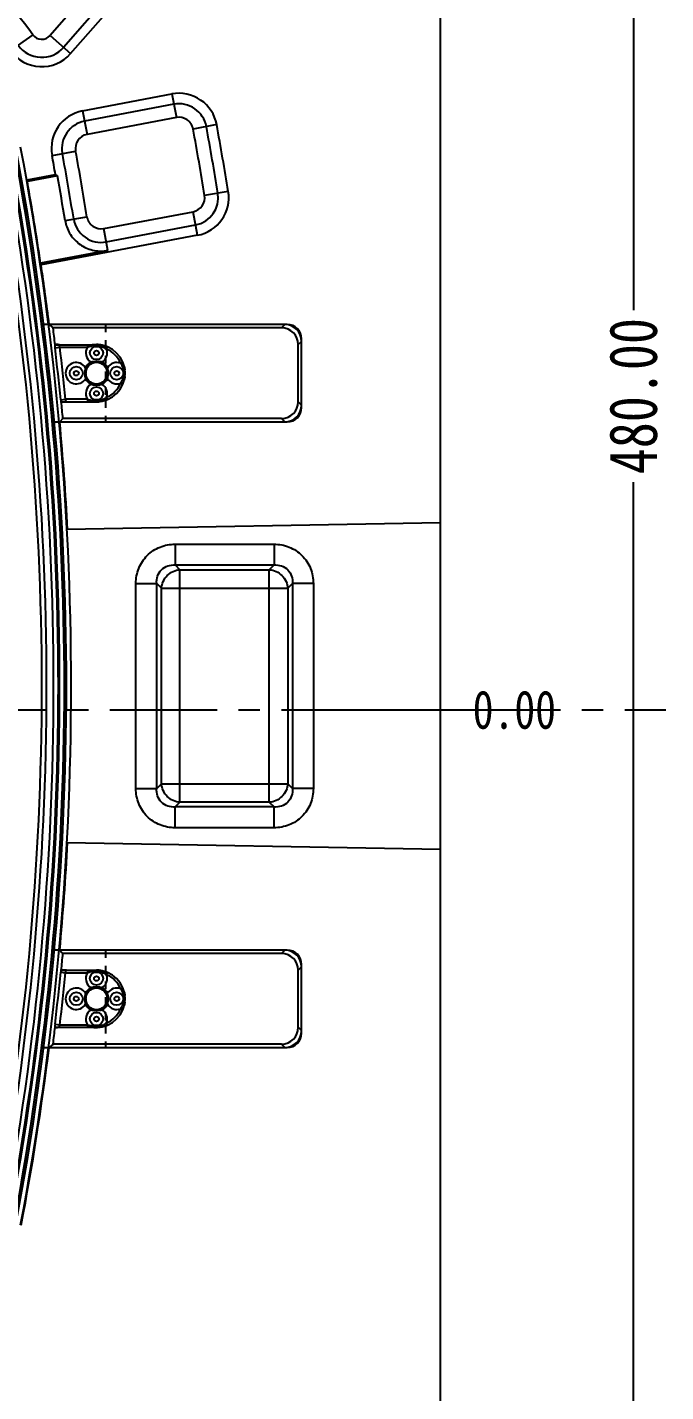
# Model space of a CAD drawing. Header units: millimetres. Extents: x 1147 to 12155, y -6137 to -4403.
# Drawn here: x 4297.4 to 4430.8, y -5406.2 to -5121.1 of the extents above; entities that cross this region are included whole.
import ezdxf

# ---------------------------------------------------------------- set-up
doc = ezdxf.new("R2010")
doc.units = ezdxf.units.MM
doc.header["$LTSCALE"] = 16.335
doc.header["$PDMODE"] = 3
doc.header["$PDSIZE"] = 0.3125
doc.linetypes.add('CENTER', pattern=[0.6, 0.375, -0.075, 0.075, -0.075])
doc.linetypes.add('HIDDEN', pattern=[0.2, 0.1, -0.1])
doc.layers.get('0').update_dxf_attribs({"linetype": 'CONTINUOUS'})
doc.layers.get('Defpoints').update_dxf_attribs({"linetype": 'CONTINUOUS'})
doc.layers.add('DEFAULT_2', color=8, linetype='HIDDEN')
doc.styles.get("Standard").update_dxf_attribs({"font": 'txt', "width": 0.8})
doc.dimstyles.get("Standard").update_dxf_attribs({"dimtxt": 0.15625, "dimasz": 0.1875, "dimexe": 0.125, "dimexo": 0.0625, "dimtad": 0, "dimtih": 1, "dimtoh": 1, "dimdsep": 46, "dimtxsty": 'Standard', "dimcen": 0.09, "dimadec": 0, "dimazin": 0, "dimtp": 0.01, "dimtm": 0.01, "dimtfac": 1, "dimtofl": 0, "dimtmove": 0, "dimatfit": 3, "dimfxl": 0, "dimtolj": 1, "dimarcsym": 0})
doc.dimstyles.new('STANDARD$0', dxfattribs={"dimscale": 2, "dimtxt": 3, "dimasz": 3, "dimexe": 1.25, "dimexo": 0.625, "dimgap": 0.5, "dimtad": 0, "dimdsep": 46, "dimlunit": 6, "dimtxsty": 'Standard', "dimblk": 'CLOSEDBLANK', "dimcen": 0, "dimclrt": 2, "dimazin": 2, "dimtfac": 2, "dimtmove": 1, "dimatfit": 3, "dimfxl": 0, "dimtolj": 1, "dimtzin": 0, "dimarcsym": 0})

# ---------------------------------------------------------------- blocks, each defined once
blk = doc.blocks.new('*D701')
at = {"color": 4, "lineweight": -2}
for p, q in [((4312.79, -5023.77), (4424.2, -5023.77)), ((4424.07, -5033.77), (4424.07, -5180.21)), ((4424.07, -5493.77), (4424.07, -5216.21)), ((4299.45, -5503.77), (4424.2, -5503.77))]:
    blk.add_line(p, q, dxfattribs=at)
at = {"color": 4}
for points in [[(4422.41, -5033.77), (4425.74, -5033.77), (4424.07, -5023.77)], [(4422.41, -5493.77), (4425.74, -5493.77), (4424.07, -5503.77)]]:
    blk.add_solid(points, dxfattribs=at)
at = {"layer": 'Defpoints', "color": 0}
for p in [(4312.73, -5023.77), (4299.39, -5503.77), (4424.07, -5503.77)]:
    blk.add_point(p, dxfattribs=at)
at = {"color": 6, "insert": (4424.07, -5198.21), "char_height": 10, "attachment_point": 5, "rotation": 90}
blk.add_mtext('\\A1;480.00', dxfattribs=at)
blk = doc.blocks.new('*D703')
at = {"color": 4, "lineweight": -2}
blk.add_line((4370.5, -5263.77), (4391.19, -5263.77), dxfattribs=at)
at = {"layer": 'Defpoints', "color": 0}
for p in [(4103.73, -5263.77), (4370.44, -5263.77), (4391.19, -5263.77)]:
    blk.add_point(p, dxfattribs=at)
at = {"color": 6, "insert": (4399.19, -5263.77), "char_height": 8, "attachment_point": 5}
blk.add_mtext('\\A1;0.00', dxfattribs=at)
blk = doc.blocks.new('*D704')
at = {"color": 4, "lineweight": -2}
blk.add_line((4350.88, -5108.77), (4392.48, -5108.77), dxfattribs=at)
at = {"layer": 'Defpoints', "color": 0}
for p in [(4350.82, -5108.77), (4392.48, -5108.77), (4103.73, -5263.77)]:
    blk.add_point(p, dxfattribs=at)
at = {"color": 6, "insert": (4406.34, -5108.77), "char_height": 8, "attachment_point": 5}
blk.add_mtext('\\A1;155.00', dxfattribs=at)
blk = doc.blocks.new('*D705')
at = {"color": 4, "lineweight": -2}
blk.add_line((4348.79, -5058.77), (4392.48, -5058.77), dxfattribs=at)
at = {"layer": 'Defpoints', "color": 0}
for p in [(4348.73, -5058.77), (4392.48, -5058.77), (4103.73, -5263.77)]:
    blk.add_point(p, dxfattribs=at)
at = {"color": 6, "insert": (4406.88, -5058.77), "char_height": 8, "attachment_point": 5}
blk.add_mtext('\\A1;205.00', dxfattribs=at)
blk = doc.blocks.new('*D706')
at = {"color": 4, "lineweight": -2}
blk.add_line((4382.93, -5433.77), (4392.48, -5433.77), dxfattribs=at)
at = {"layer": 'Defpoints', "color": 0}
for p in [(4103.73, -5263.77), (4382.87, -5433.77), (4392.48, -5433.77)]:
    blk.add_point(p, dxfattribs=at)
at = {"color": 6, "insert": (4405.81, -5433.77), "char_height": 8, "attachment_point": 5}
blk.add_mtext('\\A1;170.00', dxfattribs=at)
blk = doc.blocks.new('*D707')
at = {"color": 4, "lineweight": -2}
blk.add_line((4359.79, -5468.77), (4392.48, -5468.77), dxfattribs=at)
at = {"layer": 'Defpoints', "color": 0}
for p in [(4103.73, -5263.77), (4359.73, -5468.77), (4392.48, -5468.77)]:
    blk.add_point(p, dxfattribs=at)
at = {"color": 6, "insert": (4406.88, -5468.77), "char_height": 8, "attachment_point": 5}
blk.add_mtext('\\A1;205.00', dxfattribs=at)
blk = doc.blocks.new('*D709')
at = {"color": 4, "lineweight": -2}
blk.add_line((4348.73, -5479.83), (4348.73, -5513.1), dxfattribs=at)
at = {"layer": 'Defpoints', "color": 0}
for p in [(4103.73, -5263.77), (4348.73, -5479.77), (4348.73, -5513.1)]:
    blk.add_point(p, dxfattribs=at)
at = {"color": 6, "insert": (4348.73, -5528.03), "char_height": 8, "attachment_point": 5, "rotation": 90}
blk.add_mtext('\\A1;245.00', dxfattribs=at)
blk = doc.blocks.new('*D713')
at = {"color": 4, "lineweight": -2}
blk.add_line((4348.73, -5054.5), (4348.73, -5013.34), dxfattribs=at)
at = {"layer": 'Defpoints', "color": 0}
for p in [(4348.73, -5013.34), (4348.73, -5054.56), (4103.73, -5263.77)]:
    blk.add_point(p, dxfattribs=at)
at = {"color": 6, "insert": (4348.73, -4998.41), "char_height": 8, "attachment_point": 5, "rotation": 90}
blk.add_mtext('\\A1;245.00', dxfattribs=at)

msp = doc.modelspace()

# ---------------------------------------------------------------- linework, layer by layer
at = {"color": 7, "linetype": 'Continuous'}
for p, q in [((4383.729, -5432.772), (4383.729, -5094.772)), ((4311.57, -5112.097), (4302.157, -5122.874)), ((4314.401, -5114.57), (4304.988, -5125.347)), ((4306.46, -5126.632), (4315.873, -5115.855)), ((4298.573, -5122.698), (4293.923, -5126.017)), ((4302.157, -5122.874), (4306.46, -5126.632)), ((4308.955, -5138.609), (4327.623, -5135.072)), ((4328.031, -5137.227), (4309.363, -5140.764)), ((4327.623, -5135.072), (4328.556, -5139.997)), ((4308.955, -5138.609), (4309.888, -5143.533)), ((4328.556, -5139.997), (4309.888, -5143.533)), ((4336.979, -5141.48), (4332.05, -5142.39)), ((4302.577, -5147.92), (4307.506, -5147.011)), ((4297.401, -5153.011), (4303.296, -5151.894)), ((4303.717, -5152.185), (4297.413, -5153.379)), ((4303.717, -5152.185), (4303.296, -5151.894)), ((4339.4, -5155.449), (4334.452, -5156.251)), ((4313.384, -5163.202), (4332.059, -5159.664)), ((4332.992, -5164.589), (4332.059, -5159.664)), ((4305.289, -5161.481), (4309.878, -5160.742)), ((4313.909, -5165.971), (4332.583, -5162.434)), ((4332.992, -5164.589), (4300.283, -5170.785)), ((4314.249, -5167.769), (4313.384, -5163.202)), ((4314.249, -5167.769), (4300.179, -5170.434)), ((4351.729, -5183.241), (4300.411, -5183.241)), ((4301.982, -5183.241), (4302.522, -5183.718)), ((4302.522, -5183.718), (4302.792, -5183.957)), ((4350.54, -5183.957), (4302.792, -5183.957)), ((4350.54, -5183.957), (4351.256, -5183.241)), ((4303.213, -5188.081), (4304.21, -5187.963)), ((4303.218, -5187.461), (4311.867, -5187.461)), ((4304.21, -5187.963), (4309.995, -5187.963)), ((4313.954, -5188.379), (4314.146, -5187.915)), ((4354.035, -5187.452), (4354.729, -5186.758)), ((4354.035, -5199.376), (4354.035, -5187.452)), ((4354.729, -5200.587), (4354.729, -5186.241)), ((4310.721, -5191.114), (4310.854, -5191.382)), ((4313.014, -5191.114), (4312.88, -5191.382)), ((4316.903, -5191.328), (4317.367, -5191.136)), ((4309.567, -5192.267), (4309.835, -5192.401)), ((4314.168, -5192.267), (4313.899, -5192.401)), ((4309.567, -5194.561), (4309.835, -5194.427)), ((4310.721, -5195.714), (4310.854, -5195.446)), ((4313.014, -5195.714), (4312.88, -5195.446)), ((4314.168, -5194.561), (4313.899, -5194.427)), ((4316.903, -5195.5), (4317.367, -5195.692)), ((4304.392, -5198.964), (4305.391, -5198.865)), ((4304.51, -5199.367), (4311.867, -5199.367)), ((4309.995, -5198.865), (4305.391, -5198.865)), ((4309.995, -5198.865), (4309.995, -5199.367)), ((4313.729, -5198.913), (4313.729, -5199.04)), ((4314.146, -5198.913), (4313.954, -5198.449)), ((4354.729, -5200.07), (4354.035, -5199.376)), ((4304.845, -5202.871), (4304.192, -5203.587)), ((4350.54, -5202.871), (4304.845, -5202.871)), ((4351.256, -5203.587), (4350.54, -5202.871)), ((4302.627, -5203.587), (4351.729, -5203.587)), ((4383.729, -5224.699), (4305.691, -5226.061)), ((4328.31, -5229.142), (4348.971, -5229.142)), ((4328.31, -5229.142), (4328.31, -5233.489)), ((4348.972, -5229.142), (4348.972, -5233.489)), ((4328.31, -5233.489), (4348.972, -5233.489)), ((4328.31, -5233.489), (4329.301, -5234.48)), ((4347.98, -5234.48), (4348.972, -5233.489)), ((4329.301, -5234.48), (4347.98, -5234.48)), ((4329.301, -5283.063), (4329.301, -5234.48)), ((4347.98, -5283.063), (4347.98, -5234.48)), ((4320.1, -5237.353), (4324.446, -5237.353)), ((4320.1, -5280.19), (4320.1, -5237.353)), ((4324.446, -5280.19), (4324.446, -5237.353)), ((4324.446, -5237.353), (4325.438, -5238.344)), ((4325.438, -5238.344), (4351.844, -5238.344)), ((4325.438, -5279.199), (4325.438, -5238.344)), ((4351.844, -5238.344), (4352.835, -5237.353)), ((4351.844, -5238.344), (4351.844, -5279.199)), ((4357.182, -5237.353), (4352.835, -5237.353)), ((4352.835, -5237.353), (4352.835, -5280.19)), ((4357.182, -5237.353), (4357.182, -5280.19)), ((4325.438, -5279.199), (4324.446, -5280.19)), ((4325.438, -5279.199), (4351.844, -5279.199)), ((4351.844, -5279.199), (4352.835, -5280.19)), ((4320.1, -5280.19), (4324.446, -5280.19)), ((4357.182, -5280.19), (4352.835, -5280.19)), ((4329.301, -5283.063), (4328.31, -5284.054)), ((4348.972, -5284.054), (4328.31, -5284.054)), ((4328.31, -5288.401), (4328.31, -5284.054)), ((4347.98, -5283.063), (4329.301, -5283.063)), ((4347.98, -5283.063), (4348.972, -5284.054)), ((4348.972, -5288.401), (4348.972, -5284.054)), ((4348.971, -5288.401), (4328.31, -5288.401)), ((4305.691, -5291.482), (4383.729, -5292.844)), ((4351.729, -5313.956), (4302.627, -5313.956)), ((4304.192, -5313.956), (4304.627, -5314.433)), ((4350.54, -5314.672), (4351.256, -5313.956)), ((4304.627, -5314.433), (4304.845, -5314.672)), ((4350.54, -5314.672), (4304.845, -5314.672)), ((4354.729, -5331.302), (4354.729, -5316.956)), ((4304.392, -5318.579), (4305.391, -5318.678)), ((4304.51, -5318.176), (4311.867, -5318.176)), ((4305.391, -5318.678), (4309.995, -5318.678)), ((4313.954, -5319.094), (4314.146, -5318.63)), ((4354.035, -5318.167), (4354.729, -5317.473)), ((4354.035, -5330.091), (4354.035, -5318.167)), ((4310.721, -5321.829), (4310.854, -5322.097)), ((4313.014, -5321.829), (4312.88, -5322.097)), ((4316.903, -5322.043), (4317.367, -5321.851)), ((4309.567, -5322.982), (4309.835, -5323.116)), ((4309.567, -5325.276), (4309.835, -5325.142)), ((4314.168, -5322.982), (4313.899, -5323.116)), ((4314.168, -5325.276), (4313.899, -5325.142)), ((4310.721, -5326.429), (4310.854, -5326.161)), ((4313.014, -5326.429), (4312.88, -5326.161)), ((4316.903, -5326.215), (4317.367, -5326.407)), ((4303.213, -5329.462), (4304.21, -5329.58)), ((4303.218, -5330.082), (4311.867, -5330.082)), ((4304.21, -5329.58), (4309.995, -5329.58)), ((4309.995, -5329.58), (4309.995, -5330.082)), ((4313.729, -5329.628), (4313.729, -5329.755)), ((4314.146, -5329.628), (4313.954, -5329.164)), ((4354.729, -5330.785), (4354.035, -5330.091)), ((4302.792, -5333.586), (4301.982, -5334.302)), ((4350.54, -5333.586), (4302.792, -5333.586)), ((4351.256, -5334.302), (4350.54, -5333.586)), ((4300.411, -5334.302), (4351.729, -5334.302))]:
    msp.add_line(p, q, dxfattribs=at)
at = {"color": 1, "linetype": 'CENTER', "ltscale": 3.659596}
msp.add_line((3776.634, -5263.772), (4430.824, -5263.772), dxfattribs=at)
at = {"color": 7, "linetype": 'Continuous'}
for centre, radius in [((4311.867, -5189.191), 1.368), ((4311.867, -5189.191), 0.497), ((4311.867, -5193.414), 2.276), ((4307.644, -5193.414), 1.368), ((4307.644, -5193.414), 0.497), ((4316.09, -5193.414), 1.368), ((4316.09, -5193.414), 0.497), ((4311.867, -5197.637), 1.368), ((4311.867, -5197.637), 0.497), ((4311.867, -5319.906), 1.368), ((4311.867, -5319.906), 0.497), ((4311.867, -5324.129), 2.276), ((4307.644, -5324.129), 1.368), ((4307.644, -5324.129), 0.497), ((4316.09, -5324.129), 1.368), ((4316.09, -5324.129), 0.497), ((4311.867, -5328.352), 1.368), ((4311.867, -5328.352), 0.497)]:
    msp.add_circle(centre, radius, dxfattribs=at)
for centre, radius, start, end in [((4254.769, -5153.963), 53.817, 35.51724, 60.22143), ((4300.434, -5121.369), 2.287, 215.51724, 318.86355), ((4300.434, -5121.369), 6.046, 215.51724, 318.86355), ((4300.434, -5121.369), 8, 215.51724, 318.86355), ((4329.112, -5142.932), 8, 10.45795, 100.72729), ((4329.112, -5142.932), 5.807, 10.45795, 100.72729), ((4310.444, -5146.469), 8, 100.72729, 190.44968), ((4329.112, -5142.932), 2.988, 10.45795, 100.72729), ((4310.444, -5146.469), 5.807, 100.72729, 190.44968), ((3701.529, -5258.772), 641.172, 9.200859, 10.45795), ((3701.529, -5258.772), 643.991, 9.200859, 10.45795), ((3701.529, -5258.772), 646.185, 9.200859, 10.45795), ((4310.444, -5146.469), 2.988, 100.72729, 190.44968), ((3701.529, -5258.772), 598.919, 349.272711, 10.727289), ((3701.529, -5258.772), 599.906, 349.272711, 10.727289), ((3701.529, -5258.772), 601.382, 349.272711, 10.727289), ((3701.529, -5258.772), 602.369, 349.272711, 10.727289), ((3701.529, -5258.772), 602.639, 349.272711, 10.727289), ((3701.529, -5258.772), 603.626, 349.272711, 10.727289), ((3701.529, -5258.772), 604.043, 349.272711, 10.727289), ((3701.529, -5258.772), 605.047, 349.272711, 10.727289), ((3701.529, -5258.772), 611.185, 10.071056, 10.449685), ((3701.529, -5258.772), 613.378, 9.154009, 10.449685), ((3701.529, -5258.772), 616.197, 9.154009, 10.449685), ((3701.529, -5258.772), 605.132, 8.394028, 10.030028), ((3701.529, -5258.772), 611.549, 9.154009, 10.037344), ((4331.502, -5156.728), 2.988, 280.72729, 9.20086), ((4331.502, -5156.728), 5.807, 280.72729, 9.20086), ((4331.502, -5156.728), 8, 280.72729, 9.20086), ((4312.828, -5160.266), 5.807, 189.15401, 280.72729), ((4312.828, -5160.266), 2.988, 189.15401, 280.72729), ((4312.923, -5160.492), 7.424, 274.47658, 275.02518), ((3701.529, -5258.772), 605.185, 7.169529, 8.359743), ((3701.529, -5258.772), 605.9, 6.758966, 7.092828), ((4351.229, -5186.741), 3.5, 359.71907, 89.56204), ((4351.729, -5186.241), 3, 0, 90), ((4331.79, -5184.73), 28.773, 185.30909, 185.97089), ((4340.683, -5183.729), 37.722, 186.07893, 186.62525), ((3701.529, -5258.772), 605.822, 5.665568, 6.700861), ((3701.529, -5258.772), 606.827, 5.665569, 6.700867), ((4311.867, -5189.191), 2.239, 146.75294, 239.18722), ((4309.786, -5111.63), 75.832, 270.15809, 270.67199), ((4308.881, -5182.385), 5.689, 281.29729, 282.46748), ((4311.867, -5193.414), 5.953, 270, 90), ((4311.867, -5189.191), 2.239, 300.81278, 21.27583), ((4310.493, -5193.472), 6.158, 55.80502, 56.44837), ((4311.867, -5193.414), 5.451, 22.50432, 67.49567), ((4307.644, -5193.414), 2.239, 30.81278, 329.18722), ((4311.867, -5193.414), 2.57, 116.49769, 153.50231), ((4311.88, -5200.506), 9.524, 88.26416, 90.07492), ((4311.867, -5193.414), 2.57, 26.49769, 63.50231), ((4316.09, -5193.414), 2.239, 68.72416, 149.18722), ((4309.091, -5196.579), 9.412, 33.4841, 33.90864), ((4311.506, -5193.573), 6.347, 14.9982, 22.58012), ((4318.954, -5193.402), 9.52, 178.26159, 180.07482), ((4304.782, -5193.426), 9.518, 358.26047, 0.07381), ((4317.634, -5216.099), 22.698, 89.66367, 89.91489), ((4311.867, -5193.414), 2.57, 206.49769, 243.50231), ((4311.867, -5197.637), 2.239, 120.81278, 213.24704), ((4311.855, -5186.323), 9.524, 268.26416, 270.07492), ((4311.867, -5193.414), 2.57, 296.49769, 333.50231), ((4311.867, -5197.637), 2.239, 338.72417, 59.18722), ((4311.867, -5193.414), 5.451, 292.50433, 337.49567), ((4316.09, -5193.414), 2.239, 210.81278, 291.27583), ((4311.446, -5191.829), 6.577, 326.06627, 329.31307), ((4311.902, -5192.103), 6.045, 329.34385, 331.16348), ((4311.62, -5193.298), 6.225, 337.37944, 342.77675), ((4311.299, -5193.193), 6.563, 342.73364, 345.12222), ((4333.608, -5196.069), 29.36, 185.65909, 186.46742), ((3701.529, -5258.772), 605.9, 5.293616, 5.626552), ((4309.817, -5271.1), 71.734, 89.32312, 89.85783), ((4351.229, -5200.087), 3.5, 270, 0), ((4351.729, -5200.587), 3, 270, 0), ((3701.529, -5258.772), 605.185, 3.098605, 5.231862), ((3701.529, -5258.772), 605.185, 354.768138, 356.901395), ((4351.229, -5317.456), 3.5, 359.71907, 89.56204), ((4351.729, -5316.956), 3, 0, 90), ((3701.529, -5258.772), 605.9, 354.373448, 354.706384), ((3701.529, -5258.772), 605.822, 353.299133, 354.334431), ((3701.529, -5258.772), 606.827, 353.299133, 354.334431), ((4333.53, -5321.466), 29.281, 173.53179, 174.3423), ((4311.867, -5319.906), 2.239, 146.75294, 239.18722), ((4309.786, -5242.345), 75.832, 270.15809, 270.67199), ((4308.881, -5313.1), 5.689, 281.29729, 282.46748), ((4311.867, -5324.129), 5.953, 270, 90), ((4311.867, -5319.906), 2.239, 300.81278, 21.27583), ((4310.493, -5324.187), 6.158, 55.80502, 56.44836), ((4311.867, -5324.129), 5.451, 22.50432, 67.49567), ((4307.644, -5324.129), 2.239, 30.81278, 329.18722), ((4311.867, -5324.129), 2.57, 116.49769, 153.50231), ((4311.88, -5331.221), 9.524, 88.26416, 90.07492), ((4311.867, -5324.129), 2.57, 26.49769, 63.50231), ((4316.09, -5324.129), 2.239, 68.72416, 149.18722), ((4309.091, -5327.294), 9.412, 33.48411, 33.90864), ((4311.506, -5324.288), 6.347, 14.9982, 22.58012), ((4318.954, -5324.117), 9.52, 178.26159, 180.07482), ((4311.867, -5324.129), 2.57, 206.49769, 243.50231), ((4311.867, -5324.129), 2.57, 296.49769, 333.50231), ((4316.09, -5324.129), 2.239, 210.81278, 291.27583), ((4304.782, -5324.141), 9.518, 358.26047, 0.07381), ((4317.634, -5346.814), 22.698, 89.66367, 89.91489), ((4311.867, -5328.352), 2.239, 120.81278, 213.24704), ((4311.855, -5317.038), 9.524, 268.26416, 270.07492), ((4311.867, -5328.352), 2.239, 338.72417, 59.18722), ((4311.867, -5324.129), 5.451, 292.50433, 337.49567), ((4311.446, -5322.544), 6.577, 326.06627, 329.31307), ((4311.902, -5322.818), 6.045, 329.34385, 331.16348), ((4311.62, -5324.013), 6.225, 337.37944, 342.77675), ((4311.299, -5323.908), 6.563, 342.73364, 345.12222), ((3701.529, -5258.772), 605.9, 352.907172, 353.241034), ((4327.99, -5332.432), 24.954, 173.71483, 174.75529), ((4333.142, -5332.979), 30.135, 173.29779, 173.75188), ((4309.817, -5401.815), 71.734, 89.32312, 89.85783), ((4351.229, -5330.802), 3.5, 270, 0), ((4351.729, -5331.302), 3, 270, 0), ((3701.529, -5258.772), 605.185, 349.272711, 352.830471)]:
    msp.add_arc(centre, radius, start, end, dxfattribs=at)
for centre, major_axis, ratio, start_param, end_param in [((3684.938, -5171.196), (-115.222, 608.209), 0.9895793, -1.7273199, -1.7267247), ((3717.994, -5345.681), (-114.346, 603.586), 0.9895793, -1.4673179, -1.4667222), ((4350.531, -5187.461), (-2.482, -2.482), 0.9972647, 2.357564, 3.9256213), ((4350.531, -5199.367), (2.482, -2.482), 0.9972647, -0.7840286, 0.7840286), ((4350.531, -5318.176), (-2.482, -2.482), 0.9972647, 2.357564, 3.9256213), ((4350.531, -5330.082), (2.482, -2.482), 0.9972647, -0.7840286, 0.7840286)]:
    msp.add_ellipse(centre, major_axis=major_axis, ratio=ratio, start_param=start_param, end_param=end_param, dxfattribs=at)
for points, knots in [([(4305.289, -5161.481), (4305.44, -5162.418), (4306.102, -5164.251), (4308.027, -5166.437), (4310.62, -5167.758), (4312.556, -5167.967), (4313.502, -5167.893)], [0, 0, 0, 0, 0.2500027, 0.4999812, 0.7498669, 1, 1, 1, 1]), ([(4304.21, -5187.963), (4304.188, -5187.9), (4304.15, -5187.78), (4304.11, -5187.641), (4304.097, -5187.543), (4304.089, -5187.501), (4304.103, -5187.458), (4304.115, -5187.461)], [0, 0, 0, 0, 0.3870814, 0.7159294, 0.8396758, 0.9281251, 1, 1, 1, 1]), ([(4310.635, -5187.811), (4310.59, -5187.822), (4310.415, -5187.867), (4310.239, -5187.911), (4310.109, -5187.94)], [0, 0, 0, 0, 0.260413, 1, 1, 1, 1]), ([(4311.172, -5187.687), (4311.125, -5187.696), (4310.945, -5187.733), (4310.767, -5187.778), (4310.635, -5187.811)], [0, 0, 0, 0, 0.2612728, 1, 1, 1, 1]), ([(4311.868, -5187.613), (4311.808, -5187.613), (4311.574, -5187.621), (4311.342, -5187.654), (4311.172, -5187.687)], [0, 0, 0, 0, 0.2576401, 1, 1, 1, 1]), ([(4312.766, -5187.517), (4312.879, -5187.536), (4313.349, -5187.629), (4313.809, -5187.775), (4314.145, -5187.915)], [0, 0, 0, 0, 0.2396336, 1, 1, 1, 1]), ([(4317.292, -5191.986), (4317.265, -5191.932), (4317.158, -5191.727), (4317.036, -5191.529), (4316.942, -5191.386)], [0, 0, 0, 0, 0.2588521, 1, 1, 1, 1]), ([(4317.57, -5192.708), (4317.553, -5192.643), (4317.478, -5192.396), (4317.377, -5192.157), (4317.292, -5191.986)], [0, 0, 0, 0, 0.2610802, 1, 1, 1, 1]), ([(4317.451, -5194.488), (4317.483, -5194.406), (4317.605, -5194.056), (4317.669, -5193.683), (4317.668, -5193.401)], [0, 0, 0, 0, 0.237558, 1, 1, 1, 1]), ([(4317.668, -5193.401), (4317.668, -5193.341), (4317.657, -5193.108), (4317.615, -5192.876), (4317.57, -5192.708)], [0, 0, 0, 0, 0.2556206, 1, 1, 1, 1]), ([(4317.197, -5195.019), (4317.22, -5194.977), (4317.313, -5194.804), (4317.396, -5194.626), (4317.451, -5194.488)], [0, 0, 0, 0, 0.2424616, 1, 1, 1, 1]), ([(4305.622, -5199.367), (4305.606, -5199.373), (4305.56, -5199.306), (4305.515, -5199.216), (4305.45, -5199.051), (4305.411, -5198.931), (4305.391, -5198.865)], [0, 0, 0, 0, 0.0931603, 0.3128738, 0.6301119, 1, 1, 1, 1]), ([(4309.995, -5198.865), (4310.043, -5198.874), (4310.239, -5198.916), (4310.434, -5198.967), (4310.582, -5199.004)], [0, 0, 0, 0, 0.2409309, 1, 1, 1, 1]), ([(4310.582, -5199.004), (4310.628, -5199.016), (4310.823, -5199.065), (4311.019, -5199.111), (4311.169, -5199.14)], [0, 0, 0, 0, 0.2372037, 1, 1, 1, 1]), ([(4311.169, -5199.14), (4311.225, -5199.151), (4311.455, -5199.192), (4311.69, -5199.214), (4311.867, -5199.214)], [0, 0, 0, 0, 0.2420668, 1, 1, 1, 1]), ([(4311.867, -5199.215), (4311.932, -5199.215), (4312.184, -5199.205), (4312.435, -5199.156), (4312.616, -5199.105)], [0, 0, 0, 0, 0.2561836, 1, 1, 1, 1]), ([(4312.616, -5199.105), (4312.672, -5199.089), (4312.885, -5199.023), (4313.093, -5198.937), (4313.242, -5198.865)], [0, 0, 0, 0, 0.2596569, 1, 1, 1, 1]), ([(4313.242, -5198.865), (4313.306, -5198.834), (4313.551, -5198.709), (4313.785, -5198.563), (4313.954, -5198.449)], [0, 0, 0, 0, 0.2605905, 1, 1, 1, 1]), ([(4320.1, -5237.353), (4320.1, -5236.281), (4320.502, -5234.113), (4322.316, -5231.356), (4325.073, -5229.544), (4327.239, -5229.142), (4328.31, -5229.142)], [0, 0, 0, 0, 0.2502345, 0.5002108, 0.7500212, 1, 1, 1, 1]), ([(4348.971, -5229.142), (4350.043, -5229.142), (4352.209, -5229.544), (4354.966, -5231.357), (4356.779, -5234.114), (4357.182, -5236.281), (4357.182, -5237.353)], [0, 0, 0, 0, 0.2500484, 0.4999153, 0.7498144, 1, 1, 1, 1]), ([(4324.446, -5237.353), (4324.413, -5236.84), (4324.524, -5235.781), (4325.356, -5234.397), (4326.74, -5233.566), (4327.798, -5233.455), (4328.31, -5233.489)], [0, 0, 0, 0, 0.2483899, 0.5002676, 0.751893, 1, 1, 1, 1]), ([(4348.971, -5233.489), (4349.484, -5233.455), (4350.542, -5233.566), (4351.926, -5234.397), (4352.758, -5235.781), (4352.869, -5236.84), (4352.835, -5237.353)], [0, 0, 0, 0, 0.2481909, 0.4998969, 0.7516613, 1, 1, 1, 1]), ([(4325.438, -5238.344), (4325.47, -5237.856), (4325.725, -5236.876), (4326.594, -5235.637), (4327.833, -5234.768), (4328.813, -5234.513), (4329.301, -5234.48)], [0, 0, 0, 0, 0.2479915, 0.5, 0.7520085, 1, 1, 1, 1]), ([(4347.98, -5234.48), (4348.468, -5234.513), (4349.448, -5234.768), (4350.687, -5235.637), (4351.556, -5236.876), (4351.811, -5237.856), (4351.844, -5238.344)], [0, 0, 0, 0, 0.2479915, 0.5, 0.7520085, 1, 1, 1, 1]), ([(4329.301, -5283.063), (4328.813, -5283.03), (4327.833, -5282.775), (4326.594, -5281.906), (4325.725, -5280.667), (4325.47, -5279.687), (4325.438, -5279.199)], [0, 0, 0, 0, 0.2479915, 0.5, 0.7520085, 1, 1, 1, 1]), ([(4351.844, -5279.199), (4351.811, -5279.687), (4351.556, -5280.667), (4350.687, -5281.906), (4349.448, -5282.775), (4348.468, -5283.03), (4347.98, -5283.063)], [0, 0, 0, 0, 0.2479915, 0.5, 0.7520085, 1, 1, 1, 1]), ([(4328.31, -5288.401), (4327.239, -5288.401), (4325.072, -5287.999), (4322.315, -5286.187), (4320.502, -5283.429), (4320.1, -5281.262), (4320.1, -5280.19)], [0, 0, 0, 0, 0.2500484, 0.4999153, 0.7498144, 1, 1, 1, 1]), ([(4328.31, -5284.054), (4327.798, -5284.088), (4326.739, -5283.977), (4325.355, -5283.146), (4324.524, -5281.762), (4324.413, -5280.703), (4324.446, -5280.19)], [0, 0, 0, 0, 0.2481909, 0.4998969, 0.7516613, 1, 1, 1, 1]), ([(4352.835, -5280.19), (4352.869, -5280.703), (4352.758, -5281.761), (4351.927, -5283.145), (4350.543, -5283.977), (4349.484, -5284.088), (4348.971, -5284.054)], [0, 0, 0, 0, 0.2481909, 0.4998969, 0.7516613, 1, 1, 1, 1]), ([(4357.182, -5280.19), (4357.182, -5281.262), (4356.78, -5283.428), (4354.968, -5286.185), (4352.21, -5287.998), (4350.043, -5288.401), (4348.971, -5288.401)], [0, 0, 0, 0, 0.2500484, 0.4999153, 0.7498144, 1, 1, 1, 1]), ([(4305.391, -5318.678), (4305.411, -5318.612), (4305.45, -5318.492), (4305.515, -5318.327), (4305.56, -5318.237), (4305.606, -5318.17), (4305.622, -5318.176)], [0, 0, 0, 0, 0.3693428, 0.6866477, 0.9066714, 1, 1, 1, 1]), ([(4310.635, -5318.526), (4310.59, -5318.537), (4310.415, -5318.582), (4310.239, -5318.626), (4310.109, -5318.655)], [0, 0, 0, 0, 0.260413, 1, 1, 1, 1]), ([(4311.172, -5318.402), (4311.125, -5318.411), (4310.945, -5318.448), (4310.767, -5318.493), (4310.635, -5318.526)], [0, 0, 0, 0, 0.2612728, 1, 1, 1, 1]), ([(4311.868, -5318.328), (4311.808, -5318.328), (4311.574, -5318.336), (4311.342, -5318.369), (4311.172, -5318.402)], [0, 0, 0, 0, 0.2576401, 1, 1, 1, 1]), ([(4312.766, -5318.232), (4312.879, -5318.251), (4313.349, -5318.344), (4313.809, -5318.49), (4314.145, -5318.63)], [0, 0, 0, 0, 0.2396336, 1, 1, 1, 1]), ([(4317.292, -5322.701), (4317.265, -5322.647), (4317.158, -5322.442), (4317.036, -5322.244), (4316.942, -5322.101)], [0, 0, 0, 0, 0.2588521, 1, 1, 1, 1]), ([(4317.57, -5323.423), (4317.553, -5323.358), (4317.478, -5323.111), (4317.377, -5322.872), (4317.292, -5322.701)], [0, 0, 0, 0, 0.2610802, 1, 1, 1, 1]), ([(4317.197, -5325.734), (4317.22, -5325.692), (4317.313, -5325.519), (4317.396, -5325.341), (4317.451, -5325.203)], [0, 0, 0, 0, 0.2424616, 1, 1, 1, 1]), ([(4317.451, -5325.203), (4317.483, -5325.121), (4317.605, -5324.771), (4317.669, -5324.398), (4317.668, -5324.116)], [0, 0, 0, 0, 0.237558, 1, 1, 1, 1]), ([(4317.668, -5324.116), (4317.668, -5324.056), (4317.657, -5323.823), (4317.615, -5323.591), (4317.57, -5323.423)], [0, 0, 0, 0, 0.2556206, 1, 1, 1, 1]), ([(4304.115, -5330.082), (4304.103, -5330.085), (4304.089, -5330.042), (4304.097, -5330), (4304.11, -5329.902), (4304.15, -5329.763), (4304.188, -5329.643), (4304.21, -5329.58)], [0, 0, 0, 0, 0.0717998, 0.1601986, 0.2839109, 0.6127153, 1, 1, 1, 1]), ([(4309.995, -5329.58), (4310.043, -5329.589), (4310.239, -5329.631), (4310.434, -5329.682), (4310.582, -5329.719)], [0, 0, 0, 0, 0.2409309, 1, 1, 1, 1]), ([(4310.582, -5329.719), (4310.628, -5329.731), (4310.823, -5329.78), (4311.019, -5329.826), (4311.169, -5329.855)], [0, 0, 0, 0, 0.2372037, 1, 1, 1, 1]), ([(4311.169, -5329.855), (4311.225, -5329.866), (4311.455, -5329.907), (4311.69, -5329.929), (4311.867, -5329.929)], [0, 0, 0, 0, 0.2420668, 1, 1, 1, 1]), ([(4311.867, -5329.93), (4311.932, -5329.93), (4312.184, -5329.92), (4312.435, -5329.871), (4312.616, -5329.82)], [0, 0, 0, 0, 0.2561836, 1, 1, 1, 1]), ([(4312.616, -5329.82), (4312.672, -5329.804), (4312.885, -5329.738), (4313.093, -5329.652), (4313.242, -5329.58)], [0, 0, 0, 0, 0.2596569, 1, 1, 1, 1]), ([(4313.242, -5329.58), (4313.306, -5329.549), (4313.551, -5329.424), (4313.785, -5329.278), (4313.954, -5329.164)], [0, 0, 0, 0, 0.2605905, 1, 1, 1, 1])]:
    msp.add_open_spline(points, degree=3, knots=knots, dxfattribs=at)
for points in [[(4311.868, -5187.613), (4312.111, -5187.612), (4312.355, -5187.649), (4312.589, -5187.713)], [(4312.589, -5187.713), (4312.827, -5187.779), (4313.058, -5187.873), (4313.279, -5187.983)], [(4313.279, -5187.983), (4313.492, -5188.088), (4313.698, -5188.209), (4313.896, -5188.34)], [(4310.9, -5191.061), (4310.84, -5191.075), (4310.78, -5191.093), (4310.721, -5191.114)], [(4311.237, -5191.006), (4311.124, -5191.017), (4311.011, -5191.034), (4310.9, -5191.061)], [(4311.867, -5190.981), (4311.657, -5190.981), (4311.446, -5190.985), (4311.237, -5191.006)], [(4313.014, -5191.114), (4312.745, -5191.019), (4312.453, -5190.994), (4312.168, -5190.985)], [(4309.434, -5193.414), (4309.434, -5193.625), (4309.438, -5193.837), (4309.459, -5194.046)], [(4309.567, -5192.267), (4309.472, -5192.536), (4309.448, -5192.828), (4309.439, -5193.113)], [(4309.459, -5194.046), (4309.471, -5194.159), (4309.488, -5194.272), (4309.515, -5194.382)], [(4309.515, -5194.382), (4309.529, -5194.442), (4309.546, -5194.502), (4309.567, -5194.561)], [(4314.221, -5192.447), (4314.206, -5192.387), (4314.189, -5192.326), (4314.168, -5192.267)], [(4314.168, -5194.561), (4314.262, -5194.292), (4314.287, -5194), (4314.296, -5193.715)], [(4314.276, -5192.785), (4314.264, -5192.672), (4314.247, -5192.558), (4314.221, -5192.447)], [(4314.3, -5193.414), (4314.3, -5193.204), (4314.297, -5192.994), (4314.276, -5192.785)], [(4310.721, -5195.714), (4310.99, -5195.809), (4311.282, -5195.834), (4311.567, -5195.843)], [(4311.868, -5195.847), (4312.078, -5195.847), (4312.289, -5195.843), (4312.498, -5195.822)], [(4312.498, -5195.822), (4312.611, -5195.811), (4312.724, -5195.794), (4312.834, -5195.767)], [(4312.834, -5195.767), (4312.895, -5195.753), (4312.955, -5195.735), (4313.014, -5195.714)], [(4313.347, -5199.185), (4313.103, -5199.25), (4312.855, -5199.301), (4312.604, -5199.335)], [(4314.146, -5198.913), (4313.886, -5199.022), (4313.619, -5199.112), (4313.347, -5199.185)], [(4311.868, -5318.328), (4312.111, -5318.327), (4312.355, -5318.364), (4312.589, -5318.428)], [(4312.589, -5318.428), (4312.827, -5318.494), (4313.058, -5318.588), (4313.279, -5318.698)], [(4313.279, -5318.698), (4313.492, -5318.803), (4313.698, -5318.924), (4313.896, -5319.055)], [(4310.9, -5321.776), (4310.84, -5321.79), (4310.78, -5321.808), (4310.721, -5321.829)], [(4311.237, -5321.721), (4311.124, -5321.732), (4311.011, -5321.749), (4310.9, -5321.776)], [(4311.867, -5321.696), (4311.657, -5321.696), (4311.446, -5321.7), (4311.237, -5321.721)], [(4313.014, -5321.829), (4312.745, -5321.734), (4312.453, -5321.709), (4312.168, -5321.7)], [(4309.434, -5324.129), (4309.434, -5324.34), (4309.438, -5324.552), (4309.459, -5324.761)], [(4309.567, -5322.982), (4309.472, -5323.251), (4309.448, -5323.543), (4309.439, -5323.828)], [(4309.459, -5324.761), (4309.471, -5324.874), (4309.488, -5324.987), (4309.515, -5325.097)], [(4309.515, -5325.097), (4309.529, -5325.157), (4309.546, -5325.217), (4309.567, -5325.276)], [(4314.221, -5323.162), (4314.206, -5323.102), (4314.189, -5323.041), (4314.168, -5322.982)], [(4314.168, -5325.276), (4314.262, -5325.007), (4314.287, -5324.715), (4314.296, -5324.43)], [(4314.276, -5323.5), (4314.264, -5323.387), (4314.247, -5323.273), (4314.221, -5323.162)], [(4314.3, -5324.129), (4314.3, -5323.919), (4314.297, -5323.709), (4314.276, -5323.5)], [(4310.721, -5326.429), (4310.99, -5326.524), (4311.282, -5326.549), (4311.567, -5326.558)], [(4311.868, -5326.562), (4312.078, -5326.562), (4312.289, -5326.558), (4312.498, -5326.537)], [(4312.498, -5326.537), (4312.611, -5326.526), (4312.724, -5326.509), (4312.834, -5326.482)], [(4312.834, -5326.482), (4312.895, -5326.468), (4312.955, -5326.45), (4313.014, -5326.429)], [(4313.347, -5329.9), (4313.103, -5329.965), (4312.855, -5330.016), (4312.604, -5330.05)], [(4314.146, -5329.628), (4313.886, -5329.737), (4313.619, -5329.827), (4313.347, -5329.9)]]:
    msp.add_open_spline(points, degree=3, dxfattribs=at)
at = {"layer": 'DEFAULT_2', "color": 8, "linetype": 'HIDDEN'}
for p, q in [((4313.729, -5183.241), (4313.729, -5198.913)), ((4303.179, -5187.427), (4303.14, -5187.393)), ((4303.218, -5187.461), (4303.179, -5187.427)), ((4309.995, -5187.461), (4309.995, -5187.963)), ((4311.867, -5187.461), (4311.867, -5187.442)), ((4311.868, -5187.613), (4311.868, -5187.46)), ((4304.443, -5199.44), (4304.51, -5199.367)), ((4311.867, -5199.215), (4311.867, -5199.368)), ((4311.867, -5199.386), (4311.867, -5199.367)), ((4313.729, -5199.04), (4313.729, -5203.587)), ((4313.729, -5313.956), (4313.729, -5329.628)), ((4304.476, -5318.14), (4304.443, -5318.103)), ((4304.51, -5318.176), (4304.476, -5318.14)), ((4309.995, -5318.176), (4309.995, -5318.678)), ((4311.867, -5318.176), (4311.867, -5318.157)), ((4311.868, -5318.328), (4311.868, -5318.175)), ((4303.14, -5330.151), (4303.218, -5330.082)), ((4311.867, -5329.93), (4311.867, -5330.083)), ((4311.867, -5330.101), (4311.867, -5330.082)), ((4313.729, -5329.755), (4313.729, -5334.302))]:
    msp.add_line(p, q, dxfattribs=at)
for centre, radius, start, end in [((4311.868, -5192.822), 5.38, 85.46182, 90.00139), ((4311.85, -5192.992), 5.551, 80.5054, 85.42446), ((4311.834, -5193.347), 2.195, 107.179, 116.48967), ((4311.851, -5193.398), 2.249, 103.44973, 107.18007), ((4311.867, -5193.479), 2.332, 83.96158, 101.44124), ((4311.873, -5193.448), 2.301, 78.35782, 83.9621), ((4311.89, -5193.373), 2.223, 63.56063, 76.34614), ((4311.952, -5193.414), 2.352, 173.95671, 180.002), ((4311.902, -5193.409), 2.301, 168.37235, 173.95723), ((4311.839, -5193.395), 2.237, 155.2867, 168.38709), ((4311.8, -5193.448), 2.195, 197.21769, 206.48977), ((4311.788, -5193.374), 2.182, 153.50458, 155.22242), ((4311.934, -5193.38), 2.195, 17.15521, 26.48963), ((4311.947, -5193.454), 2.182, 333.50456, 335.21674), ((4311.895, -5193.433), 2.237, 335.28097, 348.37441), ((4311.833, -5193.419), 2.301, 348.35969, 353.95181), ((4311.782, -5193.414), 2.352, 353.95129, 359.9973), ((4312.175, -5193.436), 5.665, 0.33512, 7.29743), ((4312.169, -5193.393), 5.67, 352.74988, 359.90339), ((4311.844, -5193.455), 2.223, 243.56063, 256.34679), ((4311.862, -5193.38), 2.301, 258.35844, 263.96209), ((4311.868, -5193.349), 2.332, 263.96158, 281.44045), ((4311.884, -5193.43), 2.249, 283.44901, 287.18002), ((4311.901, -5193.481), 2.195, 287.17896, 296.48967), ((4331.174, -5196.341), 26.91, 186.47487, 186.61342), ((4312.172, -5131.542), 67.845, 269.25363, 269.74272), ((4311.842, -5193.666), 5.72, 270.25589, 277.65957), ((4330.533, -5321.13), 26.265, 173.38237, 173.52432), ((4311.868, -5323.537), 5.38, 85.46182, 90.00139), ((4311.85, -5323.707), 5.551, 80.5054, 85.42446), ((4311.834, -5324.062), 2.195, 107.179, 116.48967), ((4311.851, -5324.113), 2.249, 103.44973, 107.18007), ((4311.867, -5324.194), 2.332, 83.96158, 101.44124), ((4311.873, -5324.163), 2.301, 78.35782, 83.9621), ((4311.878, -5324.138), 2.275, 76.33085, 78.35201), ((4311.89, -5324.088), 2.223, 63.56063, 76.34614), ((4311.952, -5324.129), 2.352, 173.95671, 180.002), ((4311.902, -5324.124), 2.301, 168.37235, 173.95723), ((4311.839, -5324.11), 2.237, 155.2867, 168.38709), ((4311.8, -5324.163), 2.195, 197.21769, 206.48977), ((4311.788, -5324.089), 2.182, 153.50458, 155.22242), ((4311.934, -5324.095), 2.195, 17.15521, 26.48963), ((4311.947, -5324.169), 2.182, 333.50456, 335.21674), ((4311.895, -5324.148), 2.237, 335.28097, 348.37441), ((4311.833, -5324.134), 2.301, 348.35969, 353.95181), ((4311.782, -5324.129), 2.352, 353.95129, 359.9973), ((4312.175, -5324.151), 5.665, 0.33512, 7.29743), ((4312.169, -5324.108), 5.67, 352.74988, 359.90339), ((4311.844, -5324.17), 2.223, 243.56063, 256.34679), ((4311.862, -5324.095), 2.301, 258.35844, 263.96209), ((4311.868, -5324.064), 2.332, 263.96158, 281.44045), ((4311.884, -5324.145), 2.249, 281.48677, 287.18002), ((4311.901, -5324.196), 2.195, 287.17896, 296.48967), ((4312.172, -5262.257), 67.845, 269.25363, 269.74272), ((4311.842, -5324.381), 5.72, 270.25589, 277.65957)]:
    msp.add_arc(centre, radius, start, end, dxfattribs=at)
for points, knots in [([(4304.115, -5187.461), (4303.998, -5187.458), (4303.78, -5187.45), (4303.52, -5187.438), (4303.345, -5187.425), (4303.248, -5187.417), (4303.184, -5187.405), (4303.149, -5187.4), (4303.14, -5187.393)], [0, 0, 0, 0, 0.3576953, 0.6700188, 0.7969569, 0.8972036, 0.9660162, 1, 1, 1, 1]), ([(4310.675, -5187.457), (4310.773, -5187.455), (4311.171, -5187.448), (4311.568, -5187.444), (4311.867, -5187.442)], [0, 0, 0, 0, 0.24678, 1, 1, 1, 1]), ([(4317.839, -5193.403), (4317.84, -5193.402), (4317.792, -5193.398), (4317.791, -5193.401), (4317.767, -5193.401)], [0, 0, 0, 0, 0.0321801, 1, 1, 1, 1]), ([(4304.443, -5199.44), (4304.452, -5199.43), (4304.499, -5199.427), (4304.577, -5199.413), (4304.702, -5199.405), (4304.855, -5199.395), (4305.032, -5199.387), (4305.289, -5199.377), (4305.488, -5199.371), (4305.622, -5199.367)], [0, 0, 0, 0, 0.0332807, 0.1060928, 0.212581, 0.3452309, 0.4964526, 0.6595522, 1, 1, 1, 1]), ([(4305.622, -5318.176), (4305.488, -5318.172), (4305.29, -5318.166), (4305.032, -5318.156), (4304.856, -5318.148), (4304.703, -5318.138), (4304.578, -5318.13), (4304.499, -5318.116), (4304.452, -5318.113), (4304.443, -5318.103)], [0, 0, 0, 0, 0.3400391, 0.5031541, 0.6542924, 0.7870225, 0.8937272, 0.9666062, 1, 1, 1, 1]), ([(4310.675, -5318.172), (4310.773, -5318.17), (4311.171, -5318.163), (4311.568, -5318.159), (4311.867, -5318.157)], [0, 0, 0, 0, 0.24678, 1, 1, 1, 1]), ([(4317.839, -5324.118), (4317.84, -5324.117), (4317.792, -5324.113), (4317.791, -5324.116), (4317.767, -5324.116)], [0, 0, 0, 0, 0.0321801, 1, 1, 1, 1]), ([(4303.14, -5330.151), (4303.149, -5330.143), (4303.184, -5330.138), (4303.248, -5330.126), (4303.345, -5330.118), (4303.52, -5330.105), (4303.78, -5330.093), (4303.998, -5330.085), (4304.115, -5330.082)], [0, 0, 0, 0, 0.0339836, 0.1027963, 0.2030405, 0.3299762, 0.6423208, 1, 1, 1, 1])]:
    msp.add_open_spline(points, degree=3, knots=knots, dxfattribs=at)
for points in [[(4309.601, -5193.414), (4309.601, -5193.644), (4309.635, -5193.877), (4309.703, -5194.096)], [(4314.134, -5193.414), (4314.134, -5193.185), (4314.1, -5192.953), (4314.033, -5192.734)], [(4317.637, -5191.93), (4317.706, -5192.188), (4317.76, -5192.451), (4317.794, -5192.716)], [(4317.794, -5194.108), (4317.761, -5194.368), (4317.709, -5194.626), (4317.642, -5194.878)], [(4311.288, -5199.381), (4311.08, -5199.378), (4310.872, -5199.374), (4310.665, -5199.371)], [(4317.637, -5322.645), (4317.706, -5322.903), (4317.76, -5323.166), (4317.794, -5323.431)], [(4309.601, -5324.129), (4309.601, -5324.359), (4309.635, -5324.592), (4309.703, -5324.811)], [(4314.134, -5324.129), (4314.134, -5323.9), (4314.1, -5323.668), (4314.033, -5323.449)], [(4317.794, -5324.823), (4317.761, -5325.083), (4317.709, -5325.341), (4317.642, -5325.593)], [(4311.288, -5330.096), (4311.08, -5330.093), (4310.872, -5330.089), (4310.665, -5330.086)]]:
    msp.add_open_spline(points, degree=3, dxfattribs=at)

# ---------------------------------------------------------------- dimensions: what is measured, and where the dimension line sits
for feature_location, offset, dtype, origin, picture, middle in [((4348.729, -5054.56), (0, 41.216), 1, (4103.729, -5263.772), '*D713', (4348.729, -4998.41)), ((4348.729, -5058.772), (43.749, 0), 0, (4103.729, -5263.772), '*D705', (4406.878, -5058.772)), ((4350.817, -5108.772), (41.661, 0), 0, (4103.729, -5263.772), '*D704', (4406.344, -5108.772)), ((4370.436092909, -5263.771513564), (20.749214932, 0), 0, (4103.728899025, -5263.771513564), '*D703', (4399.185307842, -5263.771513564)), ((4382.866, -5433.772), (9.612, 0), 0, (4103.729, -5263.772), '*D706', (4405.811, -5433.772)), ((4359.729, -5468.772), (32.749, 0), 0, (4103.729, -5263.772), '*D707', (4406.878, -5468.772)), ((4348.729, -5479.772), (0, -33.325), 1, (4103.729, -5263.772), '*D709', (4348.729, -5528.03))]:
    dim = msp.add_ordinate_dim(feature_location=feature_location, offset=offset, dtype=dtype, origin=origin, dimstyle='Standard', override={"dimtxt": 8, "dimasz": 10, "dimgap": 0, "dimtih": 0, "dimtoh": 0, "dimzin": 0, "dimcen": 0, "dimclrd": 4, "dimclre": 4, "dimclrt": 6, "dimadec": 2, "dimtp": 0, "dimtm": 0, "dimtzin": 0})
    dim.commit()
    dim.dimension.update_dxf_attribs({"geometry": picture, "text_midpoint": middle})
dim = msp.add_linear_dim(base=(4424.074, -5503.772), p1=(4312.729, -5023.772), p2=(4299.392, -5503.772), angle=90, dimstyle='STANDARD$0', override={"dimscale": 1, "dimtxt": 10, "dimasz": 10, "dimexe": 0.125, "dimexo": 0.0625, "dimgap": 0, "dimzin": 0, "dimlunit": 2, "dimclrd": 4, "dimclre": 4, "dimclrt": 6, "dimazin": 0, "dimtfac": 1, "dimtofl": 0, "dimtmove": 0})
dim.commit()
dim.dimension.update_dxf_attribs({"geometry": '*D701', "text_midpoint": (4424.074, -5198.207), "dimtype": 160})

doc.saveas('drawing.dxf')
